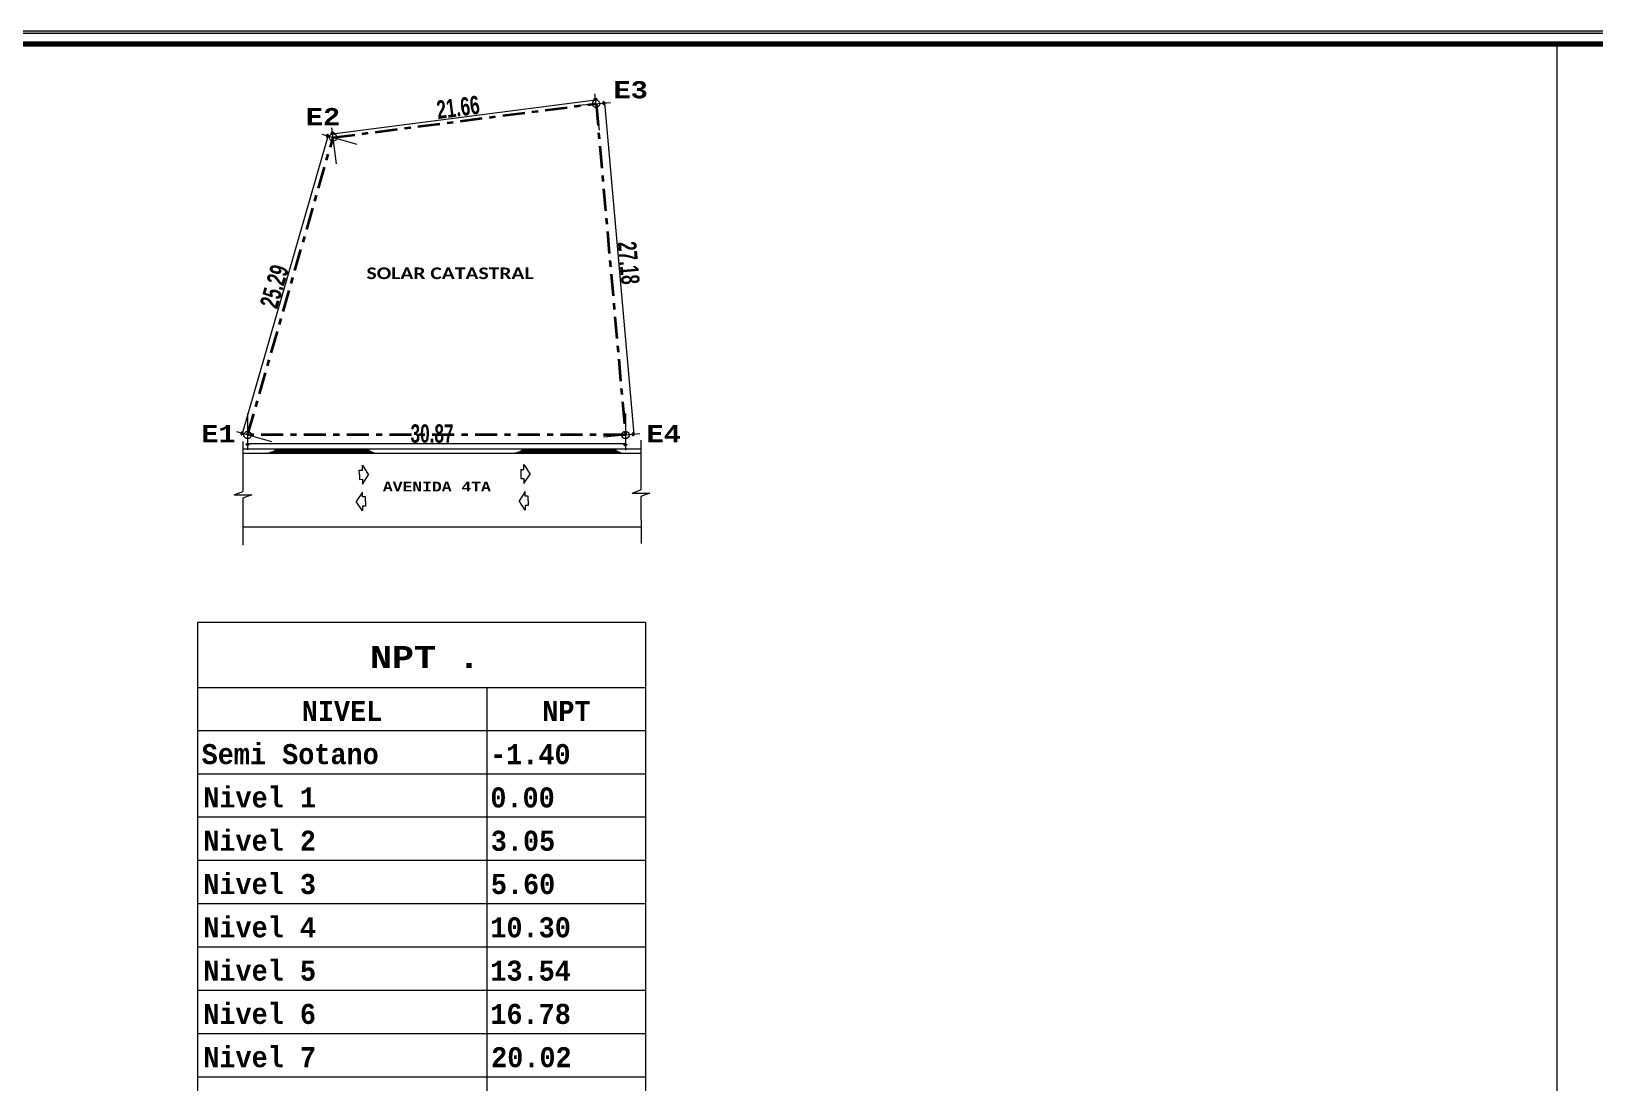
# Model space of a CAD drawing. Header units: metres. Extents: x -144 to 1000, y -717 to 29.
# Drawn here: x -4.09 to 21.32, y -547.54 to -530.45 of the extents above; entities that cross this region are included whole.
import ezdxf

# ---------------------------------------------------------------- set-up
doc = ezdxf.new("R2010")
doc.units = ezdxf.units.M
doc.linetypes.add('Dash Dot 3_16_', pattern=[0.595313, 0.357187, -0.119063, 0, -0.119063])
doc.layers.get('0').update_dxf_attribs({"color": 1})
for name, color, linetype, lineweight in [('A-ANNO-DIMS', 1, 'Continuous', 9), ('A-DETL', 1, 'Continuous', 9), ('A-DETL-GENF', 1, 'Continuous', 9), ('A-DETL-THIN', 1, 'Continuous', 9), ('G-ANNO-SCHD', 1, 'Continuous', 9), ('G-ANNO-TEXT', 2, 'Continuous', 9), ('G-ANNO-TTLB', 3, 'Continuous', 18), ('G-ANNO-TTLB-WIDE', 1, 'Continuous', 70), ('G-IMPT', 1, 'Continuous', 9)]:
    doc.layers.add(name, color=color, linetype=linetype, lineweight=lineweight)
doc.styles.add('Britannic Bold_B_3', font='', dxfattribs={"width": 0.7})
doc.styles.add('Calibri_B_8', font='calibrib.ttf', dxfattribs={"height": 0.9})
doc.styles.add('Courier New_B_1', font='courbd.ttf', dxfattribs={"width": 1.2, "height": 0.21})
doc.styles.add('Courier New_B_2', font='courbd.ttf', dxfattribs={"height": 0.0016})
doc.styles.add('Courier New_B_7', font='courbd.ttf', dxfattribs={"height": 0.001587})
doc.styles.add('Courier New_B_8', font='courbd.ttf', dxfattribs={"height": 0.0035})
doc.styles.get('Britannic Bold_B_3').set_extended_font_data('Britannic Bold', bold=True)

# ---------------------------------------------------------------- blocks, each defined once
blk = doc.blocks.new('tarjeta de nathalie 00')
at = {"layer": 'G-IMPT', "lineweight": 9}
h = blk.add_hatch(color=3, dxfattribs=at)
h.paths.add_polyline_path([(-145.23888, -717.38489), (-145.21019, -717.38489), (-145.21019, -716.89355), (-145.21019, -716.79934), (-145.23888, -716.79934), (-145.23888, -716.89379)])
h.paths.add_polyline_path([(-145.20996, -716.7991), (-145.20996, -717.3851), (-145.2392, -717.3851), (-145.2392, -716.7991)])
h.paths.add_polyline_path([(-145.23902, -717.3868), (-145.20826, -717.3868), (-145.20826, -716.7974), (-145.2392, -716.7974), (-146.09866, -716.7974), (-146.09866, -717.3868)])
h.paths.add_polyline_path([(-145.20795, -716.79707), (-145.20795, -717.3871), (-146.09898, -717.3871), (-146.09898, -716.79707)])
at = {"layer": 'G-ANNO-TTLB', "color": 3}
for p, q in [((-145.20795, -716.79707), (-146.09898, -716.79707)), ((-145.20795, -716.79707), (-146.09898, -716.79707)), ((-146.09866, -716.7974), (-145.2392, -716.7974))]:
    blk.add_line(p, q, dxfattribs=at)
at = {"layer": 'G-ANNO-TTLB-WIDE', "color": 3}
blk.add_line((-146.09696, -716.7991), (-145.20996, -716.7991), dxfattribs=at)

msp = doc.modelspace()

# ---------------------------------------------------------------- block references
at = {"xscale": 99.43160266323505, "yscale": 99.43160266323505, "zscale": 99.43160266323505}
msp.add_blockref('tarjeta de nathalie 00', (14502.667, 70741.827), dxfattribs=at)

# ---------------------------------------------------------------- next in the draw order: linework, layer by layer
at = {"color": 0, "linetype": 'ByBlock'}
for points in [[(5.086, -531.569, 0.0597, 0.0597, 1), (5.071, -531.571, 0, 0, 0)], [(5.221, -531.612, 0.0597, 0.0597, 1), (5.223, -531.627, 0, 0, 0)], [(0.735, -532.15, 0.0597, 0.0597, 1), (0.731, -532.165, 0, 0, 0)], [(-0.583, -537.158, 0.0597, 0.0597, 1), (-0.568, -537.158, 0, 0, 0)]]:
    msp.add_lwpolyline(points, format="xyseb", dxfattribs=at)
at = {"color": 0, "linetype": 'ByBlock', "const_width": 0.0597}
for points in [[(0.813, -532.119, 1), (0.799, -532.121, 1)], [(-0.655, -536.985, 1), (-0.659, -537, 1)], [(5.699, -536.996, 1), (5.7, -537.011, 1)], [(5.556, -537.163, 1), (5.571, -537.163, 1)]]:
    msp.add_lwpolyline(points, format="xyb", dxfattribs=at)
at = {"layer": 'A-ANNO-DIMS', "color": 52, "true_color": 0xcaca00}
for p, q in [((5.142, -532.06), (5.066, -531.472)), ((0.806, -532.12), (5.079, -531.57)), ((4.731, -531.663), (5.321, -531.61)), ((5.222, -531.619), (5.7, -537.004)), ((0.869, -532.61), (0.793, -532.022)), ((-0.657, -536.992), (0.733, -532.158)), ((1.207, -532.294), (0.637, -532.13)), ((-0.575, -536.665), (-0.576, -537.257)), ((5.564, -536.669), (5.564, -537.262)), ((-0.183, -537.129), (-0.752, -536.965)), ((5.208, -537.047), (5.799, -536.995)), ((5.564, -537.163), (-0.576, -537.158))]:
    msp.add_line(p, q, dxfattribs=at)
at = {"layer": 'A-DETL', "color": 52, "linetype": 'Dash Dot 3_16_', "lineweight": 35, "true_color": 0xcaca00}
for p, q in [((0.814, -532.181), (5.087, -531.631)), ((5.087, -531.631), (5.564, -537.016)), ((-0.575, -537.016), (0.814, -532.181)), ((5.564, -537.016), (-0.575, -537.016))]:
    msp.add_line(p, q, dxfattribs=at)
at = {"layer": 'A-DETL', "color": 253, "lineweight": 9, "true_color": 0xb6b6b6}
for p, q in [((1.471, -537.303), (-0.246, -537.31)), ((1.447, -537.295), (-0.207, -537.302)), ((1.428, -537.287), (-0.182, -537.294)), ((1.412, -537.279), (-0.163, -537.286)), ((1.398, -537.271), (-0.146, -537.278)), ((1.386, -537.263), (-0.132, -537.27)), ((1.374, -537.255), (-0.12, -537.262)), ((1.364, -537.247), (-0.109, -537.254)), ((5.484, -537.303), (3.767, -537.31)), ((5.46, -537.295), (3.806, -537.302)), ((5.44, -537.287), (3.831, -537.294)), ((5.424, -537.279), (3.85, -537.286)), ((5.411, -537.271), (3.866, -537.278)), ((5.398, -537.263), (3.88, -537.27)), ((5.387, -537.255), (3.893, -537.262)), ((5.377, -537.247), (3.904, -537.254))]:
    msp.add_line(p, q, dxfattribs=at)
at = {"layer": 'A-DETL-GENF', "lineweight": 9}
for p, q in [((1.24, -537.663), (1.239, -537.588)), ((1.239, -537.588), (1.289, -537.588)), ((1.289, -537.588), (1.289, -537.509)), ((1.289, -537.509), (1.389, -537.662)), ((3.865, -537.577), (3.865, -537.726)), ((3.865, -537.577), (3.914, -537.577)), ((3.914, -537.577), (3.914, -537.497)), ((3.914, -537.497), (4.014, -537.651)), ((1.24, -537.663), (1.24, -537.738)), ((1.24, -537.738), (1.29, -537.737)), ((1.29, -537.817), (1.389, -537.662)), ((1.29, -537.737), (1.29, -537.817)), ((3.865, -537.726), (3.915, -537.726)), ((3.915, -537.805), (4.014, -537.651)), ((3.915, -537.726), (3.915, -537.805)), ((1.292, -537.944), (1.191, -538.098)), ((1.29, -538.252), (1.191, -538.098)), ((1.291, -538.024), (1.292, -537.944)), ((1.341, -538.024), (1.291, -538.024)), ((1.34, -538.098), (1.341, -538.024)), ((1.34, -538.098), (1.34, -538.173)), ((3.937, -537.933), (3.837, -538.086)), ((3.935, -538.241), (3.837, -538.086)), ((3.936, -538.012), (3.937, -537.933)), ((3.986, -538.012), (3.936, -538.012)), ((3.986, -538.087), (3.985, -538.162)), ((3.986, -538.087), (3.986, -538.012)), ((1.34, -538.173), (1.29, -538.173)), ((1.29, -538.173), (1.29, -538.252)), ((3.936, -538.161), (3.935, -538.241)), ((3.985, -538.162), (3.936, -538.161))]:
    msp.add_line(p, q, dxfattribs=at)
at = {"layer": 'A-DETL-THIN'}
msp.add_line((20.702, -530.656), (20.702, -588.923), dxfattribs=at)
at = {"layer": 'A-DETL-THIN', "lineweight": 9}
for p, q in [((-0.656, -537.122), (-0.656, -537.937)), ((5.814, -537.1), (5.814, -537.909)), ((-0.656, -537.244), (5.814, -537.244)), ((-0.656, -537.314), (5.814, -537.314)), ((-0.796, -537.99), (-0.656, -537.937)), ((-0.796, -537.99), (-0.509, -537.992)), ((-0.509, -537.992), (-0.656, -538.045)), ((-0.656, -538.045), (-0.653, -538.808)), ((5.674, -537.962), (5.814, -537.909)), ((5.674, -537.962), (5.962, -537.964)), ((5.962, -537.964), (5.815, -538.016)), ((5.815, -538.016), (5.818, -538.78)), ((-0.656, -538.507), (5.814, -538.507)), ((-1.391, -540.067), (-1.391, -553.082)), ((5.891, -540.067), (-1.391, -540.067)), ((5.891, -540.067), (5.891, -553.082)), ((-1.391, -541.12), (5.891, -541.12)), ((3.31, -541.12), (3.31, -553.082)), ((5.891, -541.823), (-1.391, -541.823)), ((5.891, -542.527), (-1.391, -542.527)), ((5.891, -543.231), (-1.391, -543.231)), ((5.891, -543.934), (-1.391, -543.934)), ((5.891, -544.638), (-1.391, -544.638)), ((5.891, -545.341), (-1.391, -545.341)), ((5.891, -546.045), (-1.391, -546.045)), ((5.891, -546.749), (-1.391, -546.749)), ((5.891, -547.452), (-1.391, -547.452))]:
    msp.add_line(p, q, dxfattribs=at)
at = {"layer": 'A-DETL-THIN', "color": 52, "lineweight": 9, "true_color": 0xcaca00}
for centre in [(5.087, -531.631), (0.814, -532.181), (-0.575, -537.016), (5.564, -537.016)]:
    msp.add_circle(centre, 0.0597, dxfattribs=at)
at = {"layer": 'A-DETL-THIN', "lineweight": 9}
for centre, start, end in [((-0.287, -537.015), 270.25, 309.6325), ((1.552, -537.016), 230.0615, 270.288), ((3.726, -537.015), 270.25, 309.6325), ((5.565, -537.016), 230.0615, 270.288)]:
    msp.add_arc(centre, 0.298, start, end, dxfattribs=at)

# ---------------------------------------------------------------- next in the draw order: texts
at = {"layer": 'A-ANNO-DIMS', "color": 52, "true_color": 0xcaca00, "style": 'Britannic Bold_B_3', "width": 0.7}
for s, rotation, p in [('21.66', 7.3333, (2.517, -531.882)), ('27.18', 275.0667, (5.441, -533.885)), ('25.29', 73.9667, (-0.096, -534.979)), ('30.87', 359.9548, (2.072, -537.142))]:
    msp.add_text(s, height=0.2983, rotation=rotation, dxfattribs=at).set_placement(p)
at = {"layer": 'G-ANNO-SCHD', "style": 'Courier New_B_7'}
msp.add_text('NPT .', height=0.357, dxfattribs=at).set_placement((1.413, -540.804))
at = {"layer": 'G-ANNO-SCHD', "style": 'Courier New_B_8', "width": 0.8}
for s, p in [('NIVEL', (0.304, -541.664)), ('NPT', (4.213, -541.664)), ('Semi Sotano', (-1.323, -542.367)), ('-1.40', (3.365, -542.367)), ('Nivel 1', (-1.296, -543.071)), ('0.00', (3.369, -543.071)), ('Nivel 2', (-1.296, -543.775)), ('3.05', (3.376, -543.775)), ('Nivel 3', (-1.296, -544.478)), ('5.60', (3.377, -544.478)), ('Nivel 4', (-1.296, -545.182)), ('10.30', (3.369, -545.182)), ('Nivel 5', (-1.296, -545.886)), ('13.54', (3.369, -545.886)), ('Nivel 6', (-1.296, -546.589)), ('16.78', (3.369, -546.589)), ('Nivel 7', (-1.296, -547.293)), ('20.02', (3.382, -547.293))]:
    msp.add_text(s, height=0.3264, dxfattribs=at).set_placement(p)
at = {"layer": 'G-ANNO-TEXT', "color": 52, "true_color": 0xcaca00, "style": 'Courier New_B_2'}
for s, p in [('E3', (5.371, -531.544)), ('E2', (0.371, -531.981)), ('E1', (-1.329, -537.135)), ('E4', (5.908, -537.135))]:
    msp.add_text(s, height=0.2784, dxfattribs=at).set_placement(p)
at = {"layer": 'G-ANNO-TEXT', "color": 52, "true_color": 0xcaca00, "style": 'Calibri_B_8', "width": 1.2}
msp.add_text('SOLAR CATASTRAL', height=0.18894, dxfattribs=at).set_placement((1.357, -534.483))
at = {"layer": 'G-ANNO-TEXT', "style": 'Courier New_B_1'}
msp.add_text('AVENIDA 4TA', height=0.15911, dxfattribs=at).set_placement((1.623, -537.935))

doc.saveas('drawing.dxf')
